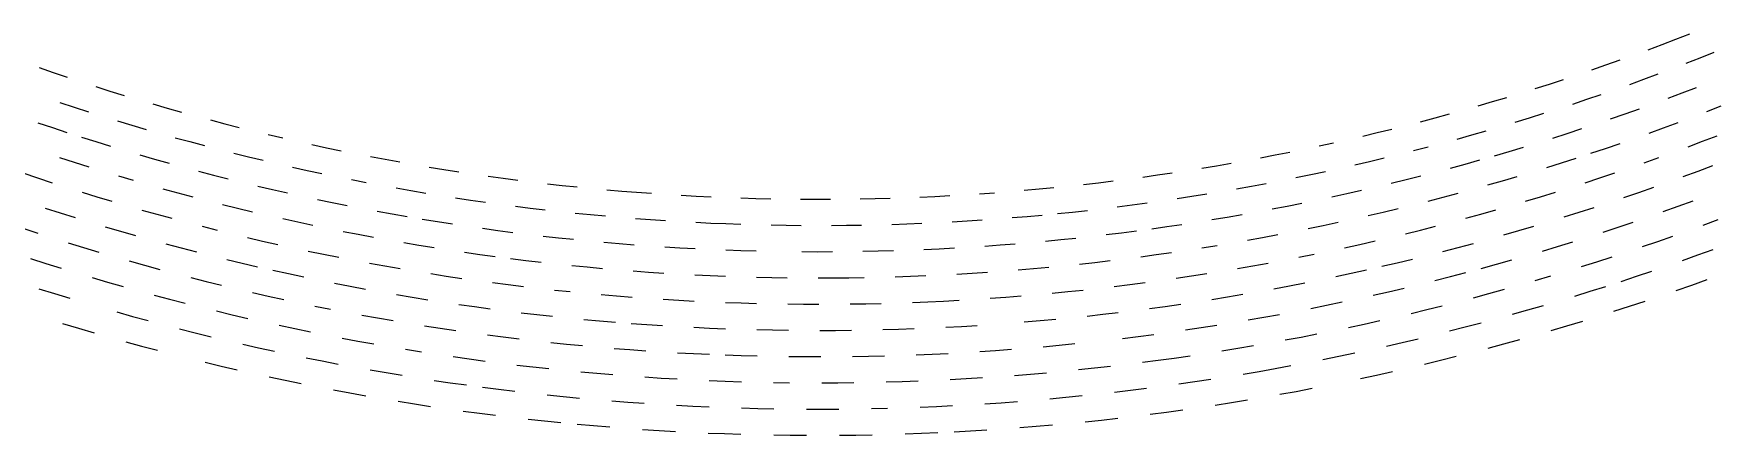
# Model space of a CAD drawing. Header units: metres. Extents: x -298 to 300, y -298 to 299.
# Drawn here: x -90 to 102, y -297.7 to -252 of the extents above; entities that cross this region are included whole.
import ezdxf

# ---------------------------------------------------------------- set-up
doc = ezdxf.new("R2010")
doc.units = ezdxf.units.M

msp = doc.modelspace()

# ---------------------------------------------------------------- linework, layer by layer
for p, q in [((94.09173, -253.78297, -692.8203), (95.68334, -253.18408, -692.8203)), ((95.68334, -253.18408, -692.8203), (97.27111, -252.57518, -692.8203)), ((97.27111, -252.57518, -692.8203), (98.855034, -251.95636, -692.8203)), ((89.29467, -255.51956, -692.8203), (90.89733, -254.95073, -692.8203)), ((98.44256, -255.32887, -692.8203), (100.043755, -254.70262, -692.8203)), ((100.043755, -254.70262, -692.8203), (101.64098, -254.06631, -692.8203)), ((-89.37037, -255.82507, -692.8203), (-87.76026, -256.37875, -692.8203)), ((-87.76026, -256.37875, -692.8203), (-86.146736, -256.9223, -692.8203)), ((82.84905, -257.69385, -692.8203), (84.46557, -257.16544, -692.8203)), ((87.68841, -256.07828, -692.8203), (89.29467, -255.51956, -692.8203)), ((91.9992, -257.73297, -692.8203), (93.615715, -257.14713, -692.8203)), ((93.615715, -257.14713, -692.8203), (95.22851, -256.55115, -692.8203)), ((-82.909676, -257.97888, -692.8203), (-81.28626, -258.4919, -692.8203)), ((-81.28626, -258.4919, -692.8203), (-79.659676, -258.99472, -692.8203)), ((81.22918, -258.21207, -692.8203), (82.84905, -257.69385, -692.8203)), ((87.12798, -259.42944, -692.8203), (88.7553, -258.87415, -692.8203)), ((96.36736, -259.3185, -692.8203), (97.993706, -258.7052, -692.8203)), ((97.993706, -258.7052, -692.8203), (99.61614, -258.0817, -692.8203)), ((-86.99915, -259.79083, -692.8203), (-85.364265, -260.3295, -692.8203)), ((-85.364265, -260.3295, -692.8203), (-83.72602, -260.8579, -692.8203)), ((-76.397224, -259.9696, -692.8203), (-74.76154, -260.44165, -692.8203)), ((-74.76154, -260.44165, -692.8203), (-73.12287, -260.9034, -692.8203)), ((74.71813, -260.18295, -692.8203), (76.35052, -259.70557, -692.8203)), ((76.35052, -259.70557, -692.8203), (77.97985, -259.21793, -692.8203)), ((80.58465, -261.5481, -692.8203), (82.22546, -261.03384, -692.8203)), ((85.497185, -259.9745, -692.8203), (87.12798, -259.42944, -692.8203)), ((91.46557, -261.097, -692.8203), (93.1032, -260.5144, -692.8203)), ((100.7918, -260.83365, -692.8203), (102.42748, -260.19254, -692.8203)), ((-89.49891, -262.10568, -692.8203), (-87.849434, -262.66003, -692.8203)), ((-87.849434, -262.66003, -692.8203), (-86.19648, -263.204, -692.8203)), ((-80.439766, -261.88376, -692.8203), (-78.79188, -262.3812, -692.8203)), ((-78.79188, -262.3812, -692.8203), (-77.14094, -262.86823, -692.8203)), ((-69.837105, -261.79596, -692.8203), (-68.19013, -262.22675, -692.8203)), ((-68.19013, -262.22675, -692.8203), (-66.540474, -262.64713, -692.8203)), ((63.21123, -263.2363, -692.8203), (64.86321, -262.8311, -692.8203)), ((68.15923, -261.98965, -692.8203), (69.803215, -261.55344, -692.8203)), ((69.803215, -261.55344, -692.8203), (71.44439, -261.1069, -692.8203)), ((78.940605, -262.05203, -692.8203), (80.58465, -261.5481, -692.8203)), ((84.87908, -263.32407, -692.8203), (86.53094, -262.7828, -692.8203)), ((89.82427, -261.66925, -692.8203), (91.46557, -261.097, -692.8203)), ((94.20934, -263.29507, -692.8203), (95.86077, -262.69522, -692.8203)), ((95.86077, -262.69522, -692.8203), (97.508354, -262.08502, -692.8203)), ((-84.54017, -263.73758, -692.8203), (-82.8805, -264.26074, -692.8203)), ((-82.8805, -264.26074, -692.8203), (-81.21766, -264.77344, -692.8203)), ((-73.830086, -263.81113, -692.8203), (-72.17036, -264.26697, -692.8203)), ((-72.17036, -264.26697, -692.8203), (-70.50776, -264.71234, -692.8203)), ((-63.23347, -263.45682, -692.8203), (-61.576244, -263.84604, -692.8203)), ((-58.25465, -264.59323, -692.8203), (-56.590466, -264.95114, -692.8203)), ((56.578785, -264.75302, -692.8203), (58.240467, -264.38947, -692.8203)), ((61.55675, -263.63107, -692.8203), (63.21123, -263.2363, -692.8203)), ((67.34777, -265.28915, -692.8203), (69.01244, -264.85794, -692.8203)), ((72.33361, -263.96423, -692.8203), (73.98986, -263.50174, -692.8203)), ((73.98986, -263.50174, -692.8203), (75.64312, -263.02887, -692.8203)), ((78.23846, -265.38504, -692.8203), (79.903496, -264.88544, -692.8203)), ((83.22387, -263.85492, -692.8203), (84.87908, -263.32407, -692.8203)), ((89.2329, -265.0322, -692.8203), (90.89538, -264.46356, -692.8203)), ((98.65142, -264.85074, -692.8203), (100.31249, -264.22296, -692.8203)), ((100.31249, -264.22296, -692.8203), (101.969536, -263.58478, -692.8203)), ((-87.0265, -266.0792, -692.8203), (-85.35206, -266.61792, -692.8203)), ((-85.35206, -266.61792, -692.8203), (-83.674324, -267.14612, -692.8203)), ((-77.882454, -265.76746, -692.8203), (-76.21027, -266.24872, -692.8203)), ((-76.21027, -266.24872, -692.8203), (-74.535164, -266.71945, -692.8203)), ((-67.174446, -265.57175, -692.8203), (-65.50379, -265.9857, -692.8203)), ((-65.50379, -265.9857, -692.8203), (-63.830578, -266.38913, -692.8203)), ((-56.590466, -264.95114, -692.8203), (-54.924023, -265.29858, -692.8203)), ((-51.58491, -265.96204, -692.8203), (-49.912304, -266.27798, -692.8203)), ((-49.912304, -266.27798, -692.8203), (-48.237743, -266.58347, -692.8203)), ((44.887135, -267.00473, -692.8203), (46.563282, -266.71454, -692.8203)), ((49.910023, -266.10263, -692.8203), (51.58037, -265.78094, -692.8203)), ((51.58037, -265.78094, -692.8203), (53.248646, -265.44876, -692.8203)), ((60.662525, -266.90915, -692.8203), (62.337635, -266.5199, -692.8203)), ((62.337635, -266.5199, -692.8203), (64.01025, -266.12012, -692.8203)), ((71.547844, -267.27853, -692.8203), (73.22497, -266.82092, -692.8203)), ((73.22497, -266.82092, -692.8203), (74.89916, -266.35278, -692.8203)), ((76.570366, -265.87415, -692.8203), (78.23846, -265.38504, -692.8203)), ((82.54809, -267.202, -692.8203), (84.22442, -266.6753, -692.8203)), ((84.22442, -266.6753, -692.8203), (85.89733, -266.13806, -692.8203)), ((87.56689, -265.59036, -692.8203), (89.2329, -265.0322, -692.8203)), ((93.64495, -266.67126, -692.8203), (95.31762, -266.0749, -692.8203)), ((-91.22895, -267.8354, -692.8203), (-89.5434, -268.4005, -692.8203)), ((-89.5434, -268.4005, -692.8203), (-87.85438, -268.95502, -692.8203)), ((-80.30915, -268.1708, -692.8203), (-78.62177, -268.66727, -692.8203)), ((-71.176155, -267.62927, -692.8203), (-69.4925, -268.06836, -692.8203)), ((-69.4925, -268.06836, -692.8203), (-67.80616, -268.49683, -692.8203)), ((-60.47688, -267.16446, -692.8203), (-58.79646, -267.5363, -692.8203)), ((-58.79646, -267.5363, -692.8203), (-57.11372, -267.89755, -692.8203)), ((-53.74171, -268.5883, -692.8203), (-52.052563, -268.9178, -692.8203)), ((-44.88313, -267.16275, -692.8203), (-43.203136, -267.43658, -692.8203)), ((-43.203136, -267.43658, -692.8203), (-41.521557, -267.69983, -692.8203)), ((-38.153576, -268.19464, -692.8203), (-36.467358, -268.42618, -692.8203)), ((-36.467358, -268.42618, -692.8203), (-34.779736, -268.6471, -692.8203)), ((31.418081, -268.94595, -692.8203), (33.10686, -268.74036, -692.8203)), ((36.480335, -268.29733, -692.8203), (38.164906, -268.05994, -692.8203)), ((38.164906, -268.05994, -692.8203), (39.84795, -267.81195, -692.8203)), ((43.209095, -267.28433, -692.8203), (44.887135, -267.00473, -692.8203)), ((53.938465, -268.3607, -692.8203), (55.622913, -268.01364, -692.8203)), ((55.622913, -268.01364, -692.8203), (57.305103, -267.656, -692.8203)), ((64.811516, -269.00342, -692.8203), (66.499626, -268.58807, -692.8203)), ((66.499626, -268.58807, -692.8203), (68.18511, -268.16214, -692.8203)), ((75.81066, -269.2032, -692.8203), (77.49975, -268.71875, -692.8203)), ((77.49975, -268.71875, -692.8203), (79.18572, -268.22372, -692.8203)), ((86.91778, -268.95135, -692.8203), (88.60491, -268.3972, -692.8203)), ((88.60491, -268.3972, -692.8203), (90.28857, -267.83243, -692.8203)), ((98.11425, -268.24005, -692.8203), (99.79662, -267.6156, -692.8203)), ((99.79662, -267.6156, -692.8203), (101.47503, -266.9806, -692.8203)), ((-84.46601, -270.0321, -692.8203), (-82.76685, -270.55466, -692.8203)), ((-82.76685, -270.55466, -692.8203), (-81.06446, -271.06653, -692.8203)), ((-75.23798, -269.62833, -692.8203), (-73.54163, -270.0929, -692.8203)), ((-73.54163, -270.0929, -692.8203), (-71.842415, -270.54675, -692.8203)), ((-64.425545, -269.32196, -692.8203), (-62.731457, -269.71857, -692.8203)), ((-62.731457, -269.71857, -692.8203), (-61.034924, -270.1045, -692.8203)), ((-48.668224, -269.54483, -692.8203), (-46.973156, -269.8424, -692.8203)), ((-46.973156, -269.8424, -692.8203), (-45.276318, -270.1293, -692.8203)), ((-41.877453, -270.6711, -692.8203), (-40.17561, -270.92596, -692.8203)), ((-31.400522, -269.05707, -692.8203), (-29.709116, -269.24612, -692.8203)), ((-29.709116, -269.24612, -692.8203), (-28.01655, -269.42456, -692.8203)), ((-24.628244, -269.7495, -692.8203), (-22.932688, -269.896, -692.8203)), ((-22.932688, -269.896, -692.8203), (-21.236216, -270.03183, -692.8203)), ((-21.236216, -270.03183, -692.8203), (-19.539011, -270.157, -692.8203)), ((-16.142344, -270.37534, -692.8203), (-14.443125, -270.4685, -692.8203)), ((-14.443125, -270.4685, -692.8203), (-12.743357, -270.55096, -692.8203)), ((11.071951, -270.5835, -692.8203), (12.771658, -270.50568, -692.8203)), ((12.771658, -270.50568, -692.8203), (14.470816, -270.41714, -692.8203)), ((17.8673, -270.20813, -692.8203), (19.564444, -270.08765, -692.8203)), ((22.956228, -269.81464, -692.8203), (24.650747, -269.66217, -692.8203)), ((24.650747, -269.66217, -692.8203), (26.344229, -269.49905, -692.8203)), ((29.727957, -269.14093, -692.8203), (31.418081, -268.94595, -692.8203)), ((40.390553, -270.75485, -692.8203), (42.090443, -270.49286, -692.8203)), ((42.090443, -270.49286, -692.8203), (43.788685, -270.22018, -692.8203)), ((47.179676, -269.64288, -692.8203), (48.872425, -269.33826, -692.8203)), ((48.872425, -269.33826, -692.8203), (50.56316, -269.023, -692.8203)), ((58.03362, -270.55853, -692.8203), (59.73174, -270.18573, -692.8203)), ((59.73174, -270.18573, -692.8203), (61.42748, -269.80225, -692.8203)), ((69.02471, -271.03455, -692.8203), (70.72552, -270.59268, -692.8203)), ((70.72552, -270.59268, -692.8203), (72.423454, -270.14017, -692.8203)), ((80.13506, -271.06177, -692.8203), (81.83575, -270.55014, -692.8203)), ((81.83575, -270.55014, -692.8203), (83.53307, -270.02786, -692.8203)), ((91.34637, -270.63193, -692.8203), (93.04394, -270.0499, -692.8203)), ((93.04394, -270.0499, -692.8203), (94.73785, -269.45724, -692.8203)), ((-88.68006, -271.8315, -692.8203), (-86.96949, -272.38052, -692.8203)), ((-86.96949, -272.38052, -692.8203), (-85.2555, -272.91876, -692.8203)), ((-77.650276, -272.0581, -692.8203), (-75.93861, -272.53778, -692.8203)), ((-75.93861, -272.53778, -692.8203), (-74.223946, -273.00668, -692.8203)), ((-68.43568, -271.42245, -692.8203), (-66.72828, -271.8442, -692.8203)), ((-66.72828, -271.8442, -692.8203), (-65.01826, -272.25525, -692.8203)), ((-57.634777, -270.84436, -692.8203), (-55.931286, -271.19827, -692.8203)), ((-55.931286, -271.19827, -692.8203), (-54.22566, -271.54144, -692.8203)), ((-50.808178, -272.19562, -692.8203), (-49.096447, -272.50656, -692.8203)), ((-49.096447, -272.50656, -692.8203), (-47.382824, -272.80676, -692.8203)), ((-40.17561, -270.92596, -692.8203), (-38.47212, -271.17014, -692.8203)), ((-35.060863, -271.62634, -692.8203), (-33.35322, -271.83835, -692.8203)), ((-33.35322, -271.83835, -692.8203), (-31.644236, -272.03964, -692.8203)), ((-28.222727, -272.40994, -692.8203), (-26.510324, -272.57898, -692.8203)), ((-26.510324, -272.57898, -692.8203), (-24.796946, -272.73724, -692.8203)), ((-9.342478, -270.68387, -692.8203), (-7.641489, -270.7343, -692.8203)), ((-7.641489, -270.7343, -692.8203), (-5.940256, -270.77405, -692.8203)), ((-2.537241, -270.82144, -692.8203), (-0.835581, -270.82913, -692.8203)), ((-0.835581, -270.82913, -692.8203), (0.866018, -270.8261, -692.8203)), ((4.268972, -270.78796, -692.8203), (5.970205, -270.7529, -692.8203)), ((5.970205, -270.7529, -692.8203), (7.671133, -270.70712, -692.8203)), ((26.738333, -272.46548, -692.8203), (28.449392, -272.2892, -692.8203)), ((28.449392, -272.2892, -692.8203), (30.159292, -272.1022, -692.8203)), ((33.575367, -271.69595, -692.8203), (35.28136, -271.47675, -692.8203)), ((35.28136, -271.47675, -692.8203), (36.98595, -271.2468, -692.8203)), ((46.085316, -272.8686, -692.8203), (47.79833, -272.57077, -692.8203)), ((51.218494, -271.9429, -692.8203), (52.925526, -271.61288, -692.8203)), ((52.925526, -271.61288, -692.8203), (54.63042, -271.27213, -692.8203)), ((62.19463, -272.69485, -692.8203), (63.906055, -272.29587, -692.8203)), ((63.906055, -272.29587, -692.8203), (65.61492, -271.88614, -692.8203)), ((73.30126, -273.00116, -692.8203), (75.014275, -272.5324, -692.8203)), ((75.014275, -272.5324, -692.8203), (76.7243, -272.05292, -692.8203)), ((84.520195, -272.85303, -692.8203), (86.23199, -272.31384, -692.8203)), ((86.23199, -272.31384, -692.8203), (87.9403, -271.76392, -692.8203)), ((95.83288, -272.2424, -692.8203), (97.54046, -271.6322, -692.8203)), ((97.54046, -271.6322, -692.8203), (99.244194, -271.01126, -692.8203)), ((-91.22877, -274.1437, -692.8203), (-89.50361, -274.70868, -692.8203)), ((-81.817635, -273.96286, -692.8203), (-80.09388, -274.4687, -692.8203)), ((-80.09388, -274.4687, -692.8203), (-78.36701, -274.96368, -692.8203)), ((-70.78608, -273.9121, -692.8203), (-69.062996, -274.3486, -692.8203)), ((-61.59071, -273.045, -692.8203), (-59.873302, -273.42374, -692.8203)), ((-59.873302, -273.42374, -692.8203), (-58.153576, -273.79163, -692.8203)), ((-54.70741, -274.495, -692.8203), (-52.98115, -274.8304, -692.8203)), ((-45.66731, -273.0962, -692.8203), (-43.950085, -273.37485, -692.8203)), ((-43.950085, -273.37485, -692.8203), (-42.23115, -273.64267, -692.8203)), ((-38.788464, -274.14594, -692.8203), (-37.06483, -274.38132, -692.8203)), ((-37.06483, -274.38132, -692.8203), (-35.339794, -274.60587, -692.8203)), ((-21.36738, -273.02145, -692.8203), (-19.651316, -273.1474, -692.8203)), ((-19.651316, -273.1474, -692.8203), (-17.93458, -273.26254, -692.8203)), ((-14.499094, -273.46048, -692.8203), (-12.780527, -273.54324, -692.8203)), ((-12.780527, -273.54324, -692.8203), (-11.061472, -273.6152, -692.8203)), ((-11.061472, -273.6152, -692.8203), (-9.342051, -273.6764, -692.8203)), ((-5.902231, -273.7663, -692.8203), (-4.181955, -273.79507, -692.8203)), ((-4.181955, -273.79507, -692.8203), (-2.461619, -273.81302, -692.8203)), ((0.979238, -273.81647, -692.8203), (2.699575, -273.80197, -692.8203)), ((2.699575, -273.80197, -692.8203), (4.419729, -273.77667, -692.8203)), ((7.859426, -273.6937, -692.8203), (9.578787, -273.63596, -692.8203)), ((9.578787, -273.63596, -692.8203), (11.29772, -273.56747, -692.8203)), ((14.734121, -273.39807, -692.8203), (16.451406, -273.29718, -692.8203)), ((16.451406, -273.29718, -692.8203), (18.16802, -273.18552, -692.8203)), ((21.598867, -272.9298, -692.8203), (23.312979, -272.7858, -692.8203)), ((23.312979, -272.7858, -692.8203), (25.026175, -272.631, -692.8203)), ((34.04613, -274.6512, -692.8203), (35.77068, -274.42902, -692.8203)), ((37.493824, -274.19595, -692.8203), (39.215443, -273.95206, -692.8203)), ((39.215443, -273.95206, -692.8203), (40.935413, -273.6974, -692.8203)), ((44.370472, -273.15564, -692.8203), (46.085316, -272.8686, -692.8203)), ((55.324635, -274.18307, -692.8203), (57.045643, -273.8272, -692.8203)), ((57.045643, -273.8272, -692.8203), (58.76433, -273.4605, -692.8203)), ((66.420525, -274.76828, -692.8203), (68.14489, -274.3427, -692.8203)), ((68.14489, -274.3427, -692.8203), (69.86645, -273.90634, -692.8203)), ((77.64013, -274.902, -692.8203), (79.36498, -274.40598, -692.8203)), ((79.36498, -274.40598, -692.8203), (81.08666, -273.8991, -692.8203)), ((88.96496, -274.5757, -692.8203), (90.68743, -274.00858, -692.8203)), ((90.68743, -274.00858, -692.8203), (92.4063, -273.43063, -692.8203)), ((100.37621, -273.78165, -692.8203), (102.093376, -273.14285, -692.8203)), ((-86.042854, -275.80603, -692.8203), (-84.30738, -276.33838, -692.8203)), ((-84.30738, -276.33838, -692.8203), (-82.56861, -276.8598, -692.8203)), ((-74.90412, -275.92102, -692.8203), (-73.16828, -276.38336, -692.8203)), ((-73.16828, -276.38336, -692.8203), (-71.42957, -276.83478, -692.8203)), ((-65.60871, -275.18903, -692.8203), (-63.877758, -275.59296, -692.8203)), ((-63.877758, -275.59296, -692.8203), (-62.1443, -275.986, -692.8203)), ((-52.98115, -274.8304, -692.8203), (-51.252758, -275.155, -692.8203)), ((-47.790173, -275.7715, -692.8203), (-46.056103, -276.06342, -692.8203)), ((-46.056103, -276.06342, -692.8203), (-44.3202, -276.34445, -692.8203)), ((-31.88569, -275.0224, -692.8203), (-30.156748, -275.21442, -692.8203)), ((-30.156748, -275.21442, -692.8203), (-28.426706, -275.39554, -692.8203)), ((-24.963327, -275.72516, -692.8203), (-23.230234, -275.87363, -692.8203)), ((-23.230234, -275.87363, -692.8203), (-21.496225, -276.0112, -692.8203)), ((-18.025827, -276.2537, -692.8203), (-16.289621, -276.35855, -692.8203)), ((-16.289621, -276.35855, -692.8203), (-14.552805, -276.4525, -692.8203)), ((13.263052, -276.4705, -692.8203), (14.999685, -276.3788, -692.8203)), ((18.470999, -276.16266, -692.8203), (20.205557, -276.03824, -692.8203)), ((20.205557, -276.03824, -692.8203), (21.93926, -275.90292, -692.8203)), ((25.40386, -275.59964, -692.8203), (27.134695, -275.4317, -692.8203)), ((27.134695, -275.4317, -692.8203), (28.86437, -275.25287, -692.8203)), ((32.32018, -274.8626, -692.8203), (34.04613, -274.6512, -692.8203)), ((43.21935, -276.37054, -692.8203), (44.954456, -276.09067, -692.8203)), ((48.419178, -275.49826, -692.8203), (50.14861, -275.18573, -692.8203)), ((50.14861, -275.18573, -692.8203), (51.876087, -274.86234, -692.8203)), ((59.497303, -276.362, -692.8203), (61.23186, -275.9799, -692.8203)), ((61.23186, -275.9799, -692.8203), (62.963917, -275.58688, -692.8203)), ((70.71044, -276.77753, -692.8203), (72.44726, -276.32498, -692.8203)), ((72.44726, -276.32498, -692.8203), (74.181206, -275.8615, -692.8203)), ((82.04034, -276.73578, -692.8203), (83.7766, -276.2121, -692.8203)), ((83.7766, -276.2121, -692.8203), (85.509514, -275.6775, -692.8203)), ((93.468376, -276.22858, -692.8203), (95.2011, -275.63312, -692.8203)), ((95.2011, -275.63312, -692.8203), (96.930046, -275.0268, -692.8203)), ((-90.32496, -277.58652, -692.8203), (-88.57819, -278.14575, -692.8203)), ((-88.57819, -278.14575, -692.8203), (-86.82795, -278.69397, -692.8203)), ((-79.08149, -277.86984, -692.8203), (-77.33332, -278.35837, -692.8203)), ((-77.33332, -278.35837, -692.8203), (-75.58204, -278.83594, -692.8203)), ((-67.943855, -277.70477, -692.8203), (-66.19703, -278.12332, -692.8203)), ((-66.19703, -278.12332, -692.8203), (-64.44758, -278.53085, -692.8203)), ((-58.670177, -276.73935, -692.8203), (-56.929638, -277.0996, -692.8203)), ((-56.929638, -277.0996, -692.8203), (-55.186962, -277.44894, -692.8203)), ((-51.69514, -278.11475, -692.8203), (-49.94618, -278.43115, -692.8203)), ((-40.843334, -276.87375, -692.8203), (-39.10255, -277.12198, -692.8203)), ((-39.10255, -277.12198, -692.8203), (-37.36018, -277.35928, -692.8203)), ((-35.616467, -277.58563, -692.8203), (-33.87129, -277.80103, -692.8203)), ((-33.87129, -277.80103, -692.8203), (-32.12489, -278.00543, -692.8203)), ((-11.077585, -276.60773, -692.8203), (-9.339304, -276.66895, -692.8203)), ((-9.339304, -276.66895, -692.8203), (-7.600718, -276.7192, -692.8203)), ((-2.383738, -276.80453, -692.8203), (-0.64448, -276.81113, -692.8203)), ((-0.64448, -276.81113, -692.8203), (1.094717, -276.80676, -692.8203)), ((4.572805, -276.76532, -692.8203), (6.311575, -276.72818, -692.8203)), ((6.311575, -276.72818, -692.8203), (8.050039, -276.68015, -692.8203)), ((11.525808, -276.5513, -692.8203), (13.263052, -276.4705, -692.8203)), ((29.281607, -278.21622, -692.8203), (31.028738, -278.02383, -692.8203)), ((31.028738, -278.02383, -692.8203), (32.774586, -277.8205, -692.8203)), ((36.262196, -277.38092, -692.8203), (38.003895, -277.1447, -692.8203)), ((38.003895, -277.1447, -692.8203), (39.744007, -276.89758, -692.8203)), ((49.042225, -278.42526, -692.8203), (50.79009, -278.1088, -692.8203)), ((54.27959, -277.4429, -692.8203), (56.021046, -277.09354, -692.8203)), ((63.735462, -278.4784, -692.8203), (65.48321, -278.0696, -692.8203)), ((65.48321, -278.0696, -692.8203), (67.228325, -277.64984, -692.8203)), ((75.06335, -278.72125, -692.8203), (76.81225, -278.24133, -692.8203)), ((76.81225, -278.24133, -692.8203), (78.5581, -277.75043, -692.8203)), ((86.50091, -278.50125, -692.8203), (88.24816, -277.9495, -692.8203)), ((88.24816, -277.9495, -692.8203), (89.99181, -277.38678, -692.8203)), ((98.029045, -277.8105, -692.8203), (99.77154, -277.18634, -692.8203)), ((99.77154, -277.18634, -692.8203), (101.510124, -276.5513, -692.8203)), ((-83.31739, -279.7574, -692.8203), (-81.55726, -280.27252, -692.8203)), ((-81.55726, -280.27252, -692.8203), (-79.79383, -280.77655, -692.8203)), ((-72.07081, -279.75797, -692.8203), (-70.31098, -280.20242, -692.8203)), ((-70.31098, -280.20242, -692.8203), (-68.54835, -280.63577, -692.8203)), ((-62.69563, -278.92743, -692.8203), (-60.941296, -279.31296, -692.8203)), ((-60.941296, -279.31296, -692.8203), (-59.18452, -279.68747, -692.8203)), ((-49.94618, -278.43115, -692.8203), (-48.195324, -278.73657, -692.8203)), ((-44.68806, -279.31436, -692.8203), (-42.931774, -279.58673, -692.8203)), ((-42.931774, -279.58673, -692.8203), (-41.17384, -279.84805, -692.8203)), ((-28.628366, -278.38132, -692.8203), (-26.878428, -278.55276, -692.8203)), ((-26.878428, -278.55276, -692.8203), (-25.127512, -278.71323, -692.8203)), ((-21.622812, -279.00113, -692.8203), (-19.869211, -279.12854, -692.8203)), ((-19.869211, -279.12854, -692.8203), (-18.114878, -279.24496, -692.8203)), ((-14.604197, -279.44467, -692.8203), (-12.848032, -279.52798, -692.8203)), ((-12.848032, -279.52798, -692.8203), (-11.091379, -279.60025, -692.8203)), ((-7.576975, -279.7117, -692.8203), (-5.819345, -279.75085, -692.8203)), ((-5.819345, -279.75085, -692.8203), (-4.061533, -279.77896, -692.8203)), ((-0.545542, -279.80206, -692.8203), (1.212454, -279.79703, -692.8203)), ((1.212454, -279.79703, -692.8203), (2.970327, -279.78098, -692.8203)), ((2.970327, -279.78098, -692.8203), (4.728079, -279.75388, -692.8203)), ((8.242849, -279.6665, -692.8203), (9.999746, -279.60626, -692.8203)), ((9.999746, -279.60626, -692.8203), (11.756155, -279.535, -692.8203)), ((15.267508, -279.35938, -692.8203), (17.022207, -279.255, -692.8203)), ((17.022207, -279.255, -692.8203), (18.776236, -279.13965, -692.8203)), ((22.28185, -278.87582, -692.8203), (24.033316, -278.72742, -692.8203)), ((24.033316, -278.72742, -692.8203), (25.783865, -278.568, -692.8203)), ((40.27483, -279.84274, -692.8203), (42.03185, -279.5813, -692.8203)), ((42.03185, -279.5813, -692.8203), (43.78716, -279.3088, -692.8203)), ((47.292408, -278.7308, -692.8203), (49.042225, -278.42526, -692.8203)), ((58.477222, -279.63876, -692.8203), (60.23241, -279.26297, -692.8203)), ((60.23241, -279.26297, -692.8203), (61.985218, -278.87616, -692.8203)), ((69.79882, -280.095, -692.8203), (71.55657, -279.6481, -692.8203)), ((71.55657, -279.6481, -692.8203), (73.31139, -279.1902, -692.8203)), ((81.238884, -280.0905, -692.8203), (82.99621, -279.57178, -692.8203)), ((91.0205, -280.1972, -692.8203), (92.77825, -279.61703, -692.8203)), ((92.77825, -279.61703, -692.8203), (94.53234, -279.02585, -692.8203)), ((99.0675, -280.61548, -692.8203), (100.82775, -279.98474, -692.8203)), ((-89.379585, -281.02924, -692.8203), (-87.61121, -281.58246, -692.8203)), ((-87.61121, -281.58246, -692.8203), (-85.839424, -282.1245, -692.8203)), ((-76.25782, -281.75137, -692.8203), (-74.4853, -282.2221, -692.8203)), ((-65.015205, -281.46924, -692.8203), (-63.244823, -281.86932, -692.8203)), ((-63.244823, -281.86932, -692.8203), (-61.471935, -282.25824, -692.8203)), ((-55.664196, -280.40332, -692.8203), (-53.90077, -280.74463, -692.8203)), ((-53.90077, -280.74463, -692.8203), (-52.135265, -281.07486, -692.8203)), ((-48.598217, -281.702, -692.8203), (-46.826855, -281.99887, -692.8203)), ((-46.826855, -281.99887, -692.8203), (-45.05366, -282.2846, -692.8203)), ((-37.65333, -280.3375, -692.8203), (-35.89082, -280.56564, -692.8203)), ((-35.89082, -280.56564, -692.8203), (-34.126965, -280.78268, -692.8203)), ((-30.595407, -281.18353, -692.8203), (-28.82783, -281.36728, -692.8203)), ((-25.289438, -281.70145, -692.8203), (-23.518747, -281.85187, -692.8203)), ((-23.518747, -281.85187, -692.8203), (-21.74714, -281.99115, -692.8203)), ((19.08373, -282.11642, -692.8203), (20.855703, -281.98804, -692.8203)), ((20.855703, -281.98804, -692.8203), (22.62676, -281.8485, -692.8203)), ((26.166067, -281.53613, -692.8203), (27.934134, -281.36325, -692.8203)), ((27.934134, -281.36325, -692.8203), (29.70104, -281.1793, -692.8203)), ((33.23125, -280.77808, -692.8203), (34.994312, -280.56085, -692.8203)), ((34.994312, -280.56085, -692.8203), (36.75603, -280.33252, -692.8203)), ((44.357166, -282.2467, -692.8203), (46.1292, -281.95953, -692.8203)), ((46.1292, -281.95953, -692.8203), (47.89934, -281.6613, -692.8203)), ((51.433765, -281.03143, -692.8203), (53.197926, -280.69986, -692.8203)), ((53.197926, -280.69986, -692.8203), (54.95989, -280.35718, -692.8203)), ((62.740772, -281.77194, -692.8203), (64.50921, -281.36932, -692.8203)), ((64.50921, -281.36932, -692.8203), (66.27508, -280.95563, -692.8203)), ((74.17773, -282.05478, -692.8203), (75.947624, -281.58038, -692.8203)), ((75.947624, -281.58038, -692.8203), (77.71453, -281.09482, -692.8203)), ((85.72582, -281.8713, -692.8203), (87.494255, -281.32437, -692.8203)), ((87.494255, -281.32437, -692.8203), (89.25915, -280.76633, -692.8203)), ((97.303276, -281.23517, -692.8203), (99.0675, -280.61548, -692.8203)), ((-80.50428, -283.6838, -692.8203), (-78.71949, -284.18118, -692.8203)), ((-74.4853, -282.2221, -692.8203), (-72.70991, -282.68167, -692.8203)), ((-69.15064, -283.5673, -692.8203), (-67.36695, -283.9933, -692.8203)), ((-67.36695, -283.9933, -692.8203), (-65.580574, -284.4081, -692.8203)), ((-57.91908, -283.00262, -692.8203), (-56.139294, -283.35806, -692.8203)), ((-52.57313, -284.03534, -692.8203), (-50.787, -284.35718, -692.8203)), ((-41.502087, -282.82266, -692.8203), (-39.72389, -283.07492, -692.8203)), ((-39.72389, -283.07492, -692.8203), (-37.944164, -283.316, -692.8203)), ((-34.380383, -283.76462, -692.8203), (-32.596447, -283.9721, -692.8203)), ((-32.596447, -283.9721, -692.8203), (-30.811289, -284.16837, -692.8203)), ((-18.201609, -282.2363, -692.8203), (-16.427805, -282.34216, -692.8203)), ((-16.427805, -282.34216, -692.8203), (-14.653391, -282.4369, -692.8203)), ((-11.102976, -282.59286, -692.8203), (-9.327097, -282.6541, -692.8203)), ((-9.327097, -282.6541, -692.8203), (-7.550974, -282.7042, -692.8203)), ((-3.997873, -282.7709, -692.8203), (-2.22114, -282.78754, -692.8203)), ((-2.22114, -282.78754, -692.8203), (-0.444346, -282.79297, -692.8203)), ((3.109121, -282.7704, -692.8203), (4.885672, -282.7423, -692.8203)), ((4.885672, -282.7423, -692.8203), (6.661978, -282.70312, -692.8203)), ((10.213613, -282.59125, -692.8203), (11.98876, -282.5186, -692.8203)), ((11.98876, -282.5186, -692.8203), (13.763479, -282.43475, -692.8203)), ((13.763479, -282.43475, -692.8203), (15.537588, -282.33978, -692.8203)), ((30.122793, -284.1421, -692.8203), (31.907095, -283.9443, -692.8203)), ((31.907095, -283.9443, -692.8203), (33.690174, -283.73535, -692.8203)), ((37.252064, -283.2838, -692.8203), (39.03075, -283.04126, -692.8203)), ((39.03075, -283.04126, -692.8203), (40.80791, -282.78757, -692.8203)), ((50.295033, -284.27808, -692.8203), (52.07964, -283.95358, -692.8203)), ((55.642445, -283.27103, -692.8203), (57.42058, -282.91296, -692.8203)), ((57.42058, -282.91296, -692.8203), (59.19634, -282.54376, -692.8203)), ((67.06921, -283.8411, -692.8203), (68.85052, -283.4113, -692.8203)), ((68.85052, -283.4113, -692.8203), (70.62908, -282.97028, -692.8203)), ((78.618645, -283.94775, -692.8203), (80.40032, -283.4454, -692.8203)), ((80.40032, -283.4454, -692.8203), (82.178825, -282.93185, -692.8203)), ((90.20837, -283.60278, -692.8203), (91.98766, -283.0276, -692.8203)), ((91.98766, -283.0276, -692.8203), (93.7633, -282.44125, -692.8203)), ((-86.679695, -284.99496, -692.8203), (-84.88636, -285.53116, -692.8203)), ((-84.88636, -285.53116, -692.8203), (-83.08973, -286.0561, -692.8203)), ((-78.71949, -284.18118, -692.8203), (-76.93165, -284.66733, -692.8203)), ((-73.34705, -285.60583, -692.8203), (-71.55042, -286.0582, -692.8203)), ((-62.000378, -285.20395, -692.8203), (-60.206615, -285.58502, -692.8203)), ((-60.206615, -285.58502, -692.8203), (-58.410473, -285.95477, -692.8203)), ((-50.787, -284.35718, -692.8203), (-48.99885, -284.66776, -692.8203)), ((-45.417004, -285.2552, -692.8203), (-43.623425, -285.532, -692.8203)), ((-43.623425, -285.532, -692.8203), (-41.828136, -285.79755, -692.8203)), ((-27.237497, -284.52725, -692.8203), (-25.449045, -284.68988, -692.8203)), ((-25.449045, -284.68988, -692.8203), (-23.659616, -284.84122, -692.8203)), ((-21.869211, -284.98132, -692.8203), (-20.078074, -285.11017, -692.8203)), ((-20.078074, -285.11017, -692.8203), (-18.286142, -285.22778, -692.8203)), ((-14.700266, -285.4292, -692.8203), (-12.906504, -285.51297, -692.8203)), ((-12.906504, -285.51297, -692.8203), (-11.112253, -285.5855, -692.8203)), ((-7.522654, -285.69675, -692.8203), (-5.727426, -285.73544, -692.8203)), ((-5.727426, -285.73544, -692.8203), (-3.931956, -285.76285, -692.8203)), ((-0.34083, -285.78384, -692.8203), (1.454702, -285.77744, -692.8203)), ((1.454702, -285.77744, -692.8203), (3.250173, -285.7597, -692.8203)), ((6.840567, -285.69046, -692.8203), (8.635366, -285.63892, -692.8203)), ((8.635366, -285.63892, -692.8203), (10.429739, -285.57608, -692.8203)), ((14.01708, -285.41663, -692.8203), (15.809927, -285.32, -692.8203)), ((15.809927, -285.32, -692.8203), (17.602041, -285.21216, -692.8203)), ((22.973867, -284.82098, -692.8203), (24.762686, -284.6681, -692.8203)), ((24.762686, -284.6681, -692.8203), (26.550528, -284.504, -692.8203)), ((41.34325, -285.732, -692.8203), (43.137196, -285.4637, -692.8203)), ((43.137196, -285.4637, -692.8203), (44.929493, -285.18417, -692.8203)), ((48.508472, -284.59134, -692.8203), (50.295033, -284.27808, -692.8203)), ((59.917652, -285.44827, -692.8203), (61.70934, -285.06332, -692.8203)), ((61.70934, -285.06332, -692.8203), (63.498524, -284.66714, -692.8203)), ((71.461296, -285.845, -692.8203), (73.25512, -285.38757, -692.8203)), ((73.25512, -285.38757, -692.8203), (75.04595, -284.91885, -692.8203)), ((83.0559, -285.7914, -692.8203), (84.849174, -285.2611, -692.8203)), ((84.849174, -285.2611, -692.8203), (86.63903, -284.71957, -692.8203)), ((-79.48676, -287.072, -692.8203), (-77.68061, -287.56293, -692.8203)), ((-77.68061, -287.56293, -692.8203), (-75.87141, -288.0425, -692.8203)), ((-71.55042, -286.0582, -692.8203), (-69.750984, -286.49924, -692.8203)), ((-66.14405, -287.34738, -692.8203), (-64.33668, -287.7544, -692.8203)), ((-64.33668, -287.7544, -692.8203), (-62.526867, -288.15005, -692.8203)), ((-54.811535, -286.66037, -692.8203), (-53.0088, -286.99622, -692.8203)), ((-53.0088, -286.99622, -692.8203), (-51.204052, -287.3207, -692.8203)), ((-47.588634, -287.93564, -692.8203), (-45.77815, -288.22607, -692.8203)), ((-38.2328, -286.29477, -692.8203), (-36.432873, -286.52643, -692.8203)), ((-36.432873, -286.52643, -692.8203), (-34.631542, -286.74677, -692.8203)), ((-31.024973, -287.15344, -692.8203), (-29.219858, -287.33978, -692.8203)), ((-29.219858, -287.33978, -692.8203), (-27.413645, -287.51477, -692.8203)), ((-23.798166, -287.83072, -692.8203), (-21.989023, -287.97162, -692.8203)), ((19.705496, -288.0694, -692.8203), (21.514822, -287.93698, -692.8203)), ((25.130789, -287.63806, -692.8203), (26.937185, -287.4716, -692.8203)), ((26.937185, -287.4716, -692.8203), (28.742544, -287.29376, -692.8203)), ((34.151295, -286.6923, -692.8203), (35.951527, -286.46918, -692.8203)), ((35.951527, -286.46918, -692.8203), (37.750294, -286.23474, -692.8203)), ((45.503956, -288.12125, -692.8203), (47.312855, -287.82678, -692.8203)), ((47.312855, -287.82678, -692.8203), (49.1198, -287.52097, -692.8203)), ((52.72777, -286.8753, -692.8203), (54.528614, -286.5355, -692.8203)), ((54.528614, -286.5355, -692.8203), (56.32726, -286.18436, -692.8203)), ((64.25817, -287.5619, -692.8203), (66.06298, -287.14966, -692.8203)), ((66.06298, -287.14966, -692.8203), (67.865166, -286.72607, -692.8203)), ((75.850395, -287.7997, -692.8203), (77.65649, -287.3146, -692.8203)), ((77.65649, -287.3146, -692.8203), (79.459465, -286.8182, -692.8203)), ((-70.4264, -289.41287, -692.8203), (-68.60584, -289.84683, -692.8203)), ((-68.60584, -289.84683, -692.8203), (-66.78254, -290.26932, -692.8203)), ((-58.899914, -288.90726, -692.8203), (-57.08296, -289.26874, -692.8203)), ((-57.08296, -289.26874, -692.8203), (-55.263805, -289.61877, -692.8203)), ((-42.151867, -288.77274, -692.8203), (-40.336315, -289.02896, -692.8203)), ((-40.336315, -289.02896, -692.8203), (-38.519115, -289.27377, -692.8203)), ((-34.880444, -289.72913, -692.8203), (-33.059032, -289.93964, -692.8203)), ((-21.989023, -287.97162, -692.8203), (-20.179087, -288.10117, -692.8203)), ((-16.556955, -288.32614, -692.8203), (-14.744944, -288.42157, -692.8203)), ((-14.744944, -288.42157, -692.8203), (-12.932322, -288.50558, -692.8203)), ((-11.119333, -288.57822, -692.8203), (-9.305857, -288.63943, -692.8203)), ((-9.305857, -288.63943, -692.8203), (-7.492075, -288.68927, -692.8203)), ((-3.86384, -288.7548, -692.8203), (-2.049448, -288.77042, -692.8203)), ((-2.049448, -288.77042, -692.8203), (-0.235117, -288.7747, -692.8203)), ((3.393545, -288.74896, -692.8203), (5.207571, -288.71902, -692.8203)), ((5.207571, -288.71902, -692.8203), (7.021414, -288.67767, -692.8203)), ((10.648123, -288.56082, -692.8203), (12.460806, -288.4853, -692.8203)), ((12.460806, -288.4853, -692.8203), (14.27294, -288.3984, -692.8203)), ((17.895376, -288.19043, -692.8203), (19.705496, -288.0694, -692.8203)), ((30.972952, -290.06683, -692.8203), (32.794483, -289.86362, -692.8203)), ((36.43352, -289.42285, -692.8203), (38.250843, -289.18533, -692.8203)), ((38.250843, -289.18533, -692.8203), (40.06664, -288.9364, -692.8203)), ((40.06664, -288.9364, -692.8203), (41.880787, -288.6761, -692.8203)), ((51.556507, -290.12915, -692.8203), (53.377796, -289.79663, -692.8203)), ((57.013966, -289.0973, -692.8203), (58.8286, -288.73053, -692.8203)), ((58.8286, -288.73053, -692.8203), (60.64092, -288.35236, -692.8203)), ((68.59637, -289.62637, -692.8203), (70.41418, -289.1868, -692.8203)), ((70.41418, -289.1868, -692.8203), (72.22918, -288.7358, -692.8203)), ((-63.128307, -291.0799, -692.8203), (-61.297436, -291.46793, -692.8203)), ((-61.297436, -291.46793, -692.8203), (-59.464184, -291.84445, -692.8203)), ((-51.619152, -290.28458, -692.8203), (-49.793774, -290.60025, -692.8203)), ((-49.793774, -290.60025, -692.8203), (-47.966442, -290.90448, -692.8203)), ((-44.306347, -291.47842, -692.8203), (-42.473644, -291.74814, -692.8203)), ((-42.473644, -291.74814, -692.8203), (-40.639355, -292.00635, -692.8203)), ((-33.059032, -289.93964, -692.8203), (-31.236399, -290.13873, -692.8203)), ((-27.587534, -290.50247, -692.8203), (-25.761545, -290.66714, -692.8203)), ((-25.761545, -290.66714, -692.8203), (-23.934519, -290.82034, -692.8203)), ((-20.277842, -291.0923, -692.8203), (-18.448313, -291.21103, -692.8203)), ((-18.448313, -291.21103, -692.8203), (-16.618113, -291.31827, -692.8203)), ((-12.955942, -291.49823, -692.8203), (-11.124094, -291.57095, -692.8203)), ((-11.124094, -291.57095, -692.8203), (-9.291819, -291.63214, -692.8203)), ((-5.626413, -291.72003, -692.8203), (-3.793406, -291.7467, -692.8203)), ((-0.127085, -291.76547, -692.8203), (1.706045, -291.7576, -692.8203)), ((1.706045, -291.7576, -692.8203), (3.539114, -291.7382, -692.8203)), ((7.20458, -291.66483, -692.8203), (9.036856, -291.61087, -692.8203)), ((9.036856, -291.61087, -692.8203), (10.868765, -291.5454, -692.8203)), ((14.531057, -291.37997, -692.8203), (16.36138, -291.28, -692.8203)), ((16.36138, -291.28, -692.8203), (18.19097, -291.16855, -692.8203)), ((21.84783, -290.91113, -692.8203), (23.674917, -290.76523, -692.8203)), ((23.674917, -290.76523, -692.8203), (25.50109, -290.60782, -692.8203)), ((29.150137, -290.2586, -692.8203), (30.972952, -290.06683, -692.8203)), ((40.587635, -291.88348, -692.8203), (42.420277, -291.6198, -692.8203)), ((42.420277, -291.6198, -692.8203), (44.25121, -291.34464, -692.8203)), ((47.907703, -290.75986, -692.8203), (49.733143, -290.45023, -692.8203)), ((49.733143, -290.45023, -692.8203), (51.556507, -290.12915, -692.8203)), ((61.29845, -291.2702, -692.8203), (63.12682, -290.87643, -692.8203)), ((63.12682, -290.87643, -692.8203), (64.95263, -290.47122, -692.8203)), ((-55.790905, -292.5629, -692.8203), (-53.95094, -292.9048, -692.8203)), ((-53.95094, -292.9048, -692.8203), (-52.1089, -293.2351, -692.8203)), ((-38.80354, -292.25302, -692.8203), (-36.966137, -292.48813, -692.8203)), ((-36.966137, -292.48813, -692.8203), (-35.12739, -292.7117, -692.8203)), ((-31.44581, -293.12415, -692.8203), (-29.60322, -293.31302, -692.8203)), ((-29.60322, -293.31302, -692.8203), (-27.75947, -293.49033, -692.8203)), ((25.873343, -293.57736, -692.8203), (27.717093, -293.4061, -692.8203)), ((27.717093, -293.4061, -692.8203), (29.559744, -293.22324, -692.8203)), ((33.24126, -292.82285, -692.8203), (35.080067, -292.60532, -692.8203)), ((35.080067, -292.60532, -692.8203), (36.917408, -292.37625, -692.8203)), ((46.589405, -294.00537, -692.8203), (48.435352, -293.70395, -692.8203)), ((52.121387, -293.06635, -692.8203), (53.961292, -292.7302, -692.8203)), ((53.961292, -292.7302, -692.8203), (55.799, -292.38248, -692.8203)), ((-48.418835, -293.861, -692.8203), (-46.570934, -294.15652, -692.8203)), ((-46.570934, -294.15652, -692.8203), (-44.721264, -294.44046, -692.8203)), ((-41.016735, -294.97336, -692.8203), (-39.16212, -295.22238, -692.8203)), ((-39.16212, -295.22238, -692.8203), (-37.30592, -295.45972, -692.8203)), ((-24.068857, -293.81012, -692.8203), (-22.222178, -293.9526, -692.8203)), ((-22.222178, -293.9526, -692.8203), (-20.374643, -294.0835, -692.8203)), ((-16.677317, -294.31046, -692.8203), (-14.827707, -294.4065, -692.8203)), ((-14.827707, -294.4065, -692.8203), (-12.977488, -294.4909, -692.8203)), ((-9.275827, -294.62488, -692.8203), (-7.424448, -294.6744, -692.8203)), ((-7.424448, -294.6744, -692.8203), (-5.572763, -294.71234, -692.8203)), ((-1.869028, -294.75323, -692.8203), (-0.0171, -294.75623, -692.8203)), ((-0.0171, -294.75623, -692.8203), (1.834829, -294.7476, -692.8203)), ((5.538321, -294.6954, -692.8203), (7.3897, -294.65186, -692.8203)), ((11.091421, -294.5299, -692.8203), (12.94158, -294.45148, -692.8203)), ((12.94158, -294.45148, -692.8203), (14.791189, -294.36145, -692.8203)), ((18.488516, -294.14648, -692.8203), (20.33605, -294.0216, -692.8203)), ((20.33605, -294.0216, -692.8203), (22.18279, -293.88513, -692.8203)), ((37.332935, -295.33823, -692.8203), (39.18755, -295.09494, -692.8203)), ((39.18755, -295.09494, -692.8203), (41.040577, -294.84, -692.8203)), ((44.741566, -294.2952, -692.8203), (46.589405, -294.00537, -692.8203)), ((-33.589367, -295.89935, -692.8203), (-31.729136, -296.10165, -692.8203)), ((-31.729136, -296.10165, -692.8203), (-29.867624, -296.29224, -692.8203)), ((-28.005014, -296.47116, -692.8203), (-26.141367, -296.63837, -692.8203)), ((-26.141367, -296.63837, -692.8203), (-24.276682, -296.79382, -692.8203)), ((-20.544626, -297.0696, -692.8203), (-18.677439, -297.1899, -692.8203)), ((-18.677439, -297.1899, -692.8203), (-16.809519, -297.2985, -692.8203)), ((-13.071848, -297.48038, -692.8203), (-11.20228, -297.5537, -692.8203)), ((-11.20228, -297.5537, -692.8203), (-9.332285, -297.61533, -692.8203)), ((9.373526, -297.58472, -692.8203), (11.243094, -297.51703, -692.8203)), ((11.243094, -297.51703, -692.8203), (13.112173, -297.4376, -692.8203)), ((14.980703, -297.3464, -692.8203), (16.848562, -297.24347, -692.8203)), ((16.848562, -297.24347, -692.8203), (18.71581, -297.12885, -692.8203)), ((22.447744, -296.86435, -692.8203), (24.31243, -296.7145, -692.8203)), ((24.31243, -296.7145, -692.8203), (26.176077, -296.55298, -692.8203)), ((29.900076, -296.19482, -692.8203), (31.760305, -295.9982, -692.8203)), ((31.760305, -295.9982, -692.8203), (33.61925, -295.7899, -692.8203)), ((-5.59144, -297.70322, -692.8203), (-3.720652, -297.72955, -692.8203)), ((-3.720652, -297.72955, -692.8203), (-1.849802, -297.74414, -692.8203)), ((1.891958, -297.738, -692.8203), (3.762685, -297.71732, -692.8203)), ((3.762685, -297.71732, -692.8203), (5.63323, -297.68488, -692.8203))]:
    msp.add_line(p, q)

doc.saveas('drawing.dxf')
